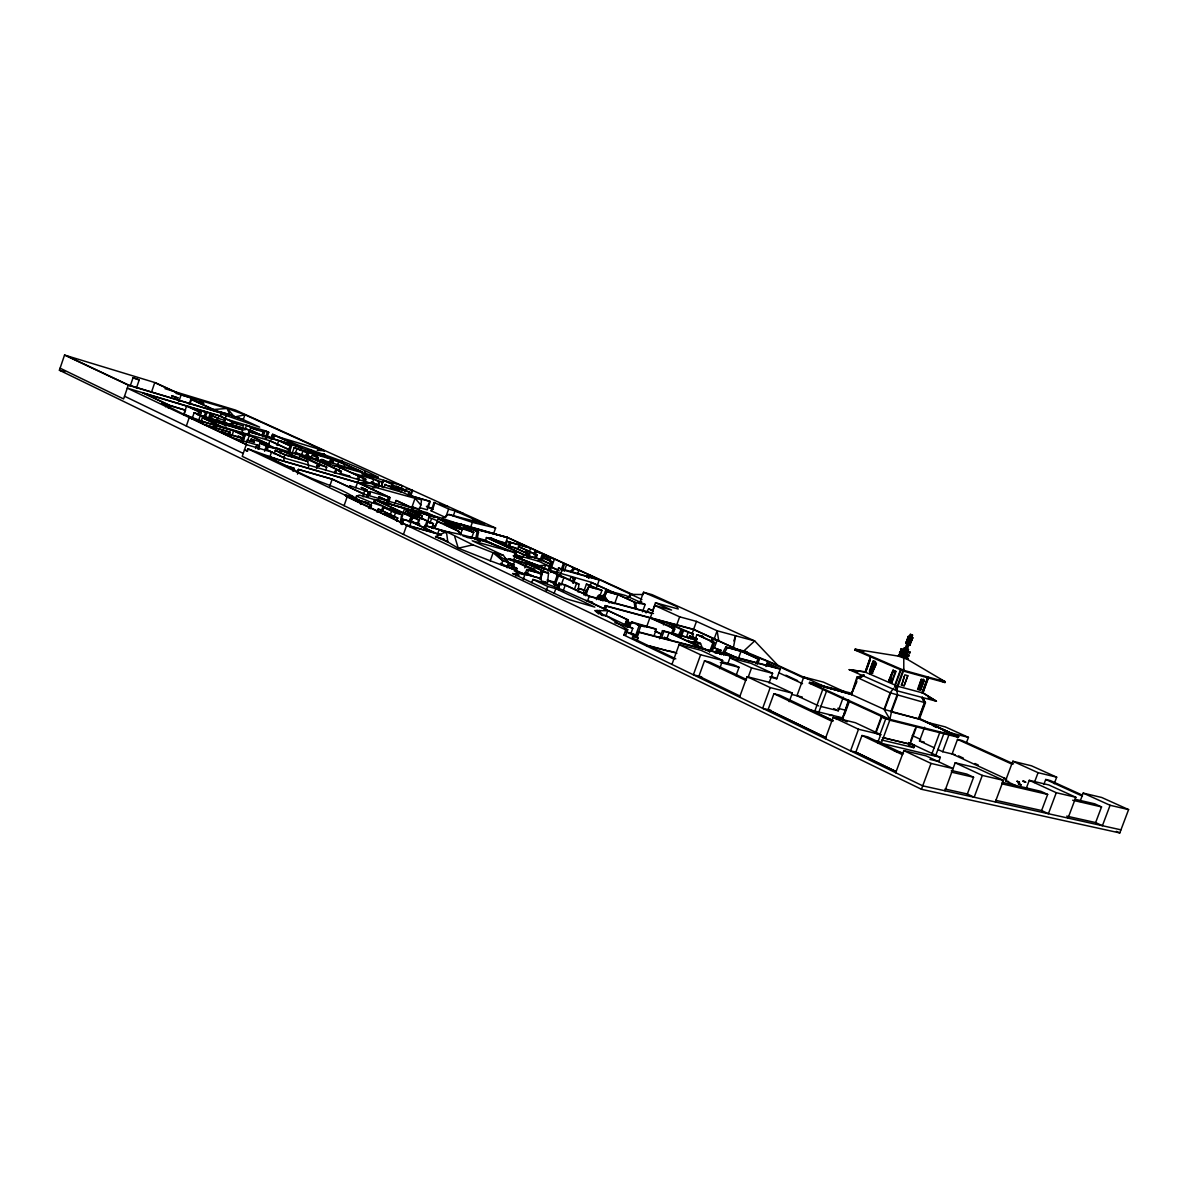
<?xml version="1.0" encoding="UTF-8"?>
<svg xmlns="http://www.w3.org/2000/svg" width="1188" height="1188" viewBox="0 0 1188 1188"><rect width="100%" height="100%" fill="white"/><g stroke="black" fill="none" stroke-linecap="round" stroke-linejoin="round"><path stroke-width="1.5" d="M526.967 556.741L527.101 553.519L514.879 547.906L500.816 543.941L523.893 554.588L539.426 558.939L551.158 564.345L550.653 572.423M528.363 557.142L528.497 553.92L515.132 547.772L499.688 543.421L488.966 538.461L506.86 543.97L503.252 542.307L486.427 537.555L485.239 540.896M258.36 449.049L258.509 445.842L256.727 445.01L255.539 448.47M716.572 652.91L716.72 650.222L721.205 650.371L720.596 652.019L716.572 652.91L719.705 649.985L712.176 647.193L709.682 651.885M549.376 569.973L549.762 563.944L539.189 559.088L523.656 554.737L486.427 537.555M421.77 519.141L422.022 515.844L420.938 515.34M578.17 592.099L578.883 584.051L551.633 571.577M940.064 731.719L931.748 754.157L933.412 755.033L935.639 755.687L943.97 733.234M541.683 581.095L547.475 582.922L548.529 573.314L527.843 563.84L544.015 568.324L562.622 576.952L557.157 575.452L553.964 584.422L559.31 586.13M401.321 516.186L400.519 523.106L402.613 514.983L385.402 507.915M291.862 454.202L294.119 447.728L307.024 452.658L306.088 455.36L310.291 457.187L311.419 457.454L308.004 456.014L308.39 453.074L304.395 451.232L338.847 461.419L360.157 471.146M421.562 499.762L415.043 498.307L412.073 506.786L419.364 509.281L420.849 505.049L421.562 499.762L420.804 498.722M378.541 500.044L379.046 496.822L388.595 501.128M259.043 449.183L259.519 446.064L257.291 445.01L232.165 437.644L219.127 431.467L244.134 438.803L239.352 436.56L237.882 436.13L241.743 437.956L218.221 431.036L205.435 424.977L230.323 432.298L229.106 435.818M572.542 582.803L573.284 578.007L570.938 576.908L569.884 579.848M381.823 485.461L382.417 482.001L382.15 487.481M733.263 648.41L735.654 635.803L733.813 640.896M308.672 456.534L308.375 458.063L308.865 456.667M367.211 496.436L368.117 491.728L364.85 490.199L363.305 494.594M368.191 496.718L369.082 491.995L349.48 485.654L350.163 485.966M377.784 485.966L378.675 481.571L379.581 481.838L378.512 487.11M475.72 538.669L477.145 531.645L460.959 524.19L442.382 520.047L473.641 532.373L471.978 537.035M477.116 539.07L478.541 532.046L463.424 525.081L507.499 537.644L529.536 547.698L506.771 541.238L505.598 544.52M851.841 693.332L809.622 682.447L809.34 683.204L889.678 720.166L891.446 712.087L897.579 695.485L896.688 689.396L896.376 690.243M257.87 448.901L258.509 445.842L259.519 446.064M388.075 501.871L389.055 497.252L369.958 491.55L369.617 494.787L369.958 491.55M389.025 502.153L389.991 497.52L357.766 482.551L263.974 455.36L286.353 466.023L294.015 468.221L292.976 471.22M694.074 642.797L694.891 639.486L693.436 638.802L662.473 630.635L659.533 638.802M241.743 441.921L242.664 438.372L241.476 441.802M629.774 597.549L630.783 594.386L643.183 594.535M1080.026 801.514L1083.189 793.109L1101.736 797.49L1128.6 809.607L1119.779 832.937L921.428 789.278L59.4 370.225L64.538 355.064L155.331 382.699L181.719 394.847M64.538 355.064L128.304 385.15L123.597 398.93L60.098 368.176M130.175 386.145L133.011 377.843L136.175 378.705L139.204 379.952L136.368 388.253M151.411 392.411L154.752 382.64L181.155 394.787L194.862 399.287L191.342 397.876L189.13 404.336M165.548 406.786L166.483 404.069L161.538 403.044L185.209 415.043L204.707 422.126M168.31 408.108L169.245 405.375L142.367 392.679M178.794 401.648L181.155 394.787M183.813 415.102L185.491 410.216L169.869 405.42L144.594 393.48L200.341 410.172L206.831 412.964L205.197 417.701M189.768 404.573L191.491 399.554L203.846 403.415L199.51 401.633L201.722 402.643M186.338 426.017L189.234 417.552L249.881 435.476L269.305 444.55L268.146 447.906M191.921 419.141L194.164 412.652L200.876 415.562L251.767 430.695L261.612 435.254M197.594 414.894L198.693 411.701L186.605 406.058L183.888 413.973L191.431 417.537M199.257 413.32L200.341 410.172M198.619 420.418L201.351 412.488L188.001 406.474M201.218 421.101L202.346 417.805L232.685 426.715L242.872 429.982L241.743 433.234M203.816 417.285L205.45 412.548M208.613 418.028L209.712 414.85L218.399 418.339M209.43 418.414L210.528 415.236L209.712 414.85M210.84 420.582L212.489 415.815L210.528 415.236M213.736 428.645L214.88 425.289L191.58 418.399L204.559 424.547L230.323 432.298M216.736 421.502L217.835 418.31L212.489 415.815M217.924 418.889L219.008 415.755L201.708 410.588L206.831 412.964M214.553 429.031L215.711 425.675L214.88 425.289M220.508 416.246L221.562 413.186L193.614 400.311M222.869 424.725L223.567 422.69L222.141 422.022M225.111 418.874L226.24 415.592L259.623 427.131L243.258 419.631L220.73 411.894M224.101 423.685L225.2 420.507L224.369 420.121M224.28 425.141L224.383 422.839M230.591 425.467L231.69 422.304L243.495 425.972L242.649 425.586M228.928 433.368L229.433 431.883M231.422 425.868L232.521 422.69L231.69 422.304M231.898 435.818L233.62 430.828L215.711 425.675M244.891 429.997L246.51 425.319L255.212 429.328M242.307 438.803L243.481 435.447L233.62 430.828M243.184 440.897L244.921 435.877L235.046 431.244L249.332 435.476L266.973 443.703M247.772 434.867L248.901 431.63L259.727 434.838L250.727 430.68M249.629 431.125L250.713 427.992L263.172 431.838L262.088 434.971M248.634 435.268L249.762 432.031L248.901 431.63M246.332 442.961L247.401 439.857L251.841 441.684M266.617 438.55L268.755 432.328L265.622 430.902L227.665 419.542L219.542 415.785L127.279 388.149L246.287 444.624L242.233 456.355L922.705 785.832L1120.952 829.833M247.045 442.099L249.332 435.476M269.305 444.55L251.158 439.055L250.386 441.268L247.401 439.857M247.847 450.861L244.461 449.881L247.119 451.158L247.921 448.826L276.017 458.85L267.389 456.489M258.657 446.51L259.83 443.124L261.286 443.54L281.437 450.46L299.881 459.073L285.358 454.826L275.304 450.371L274.116 453.801M262.993 437.095L265.147 430.888L268.755 432.328M265.28 438.149L267.434 431.942M264.597 451.291L266.364 446.183L259.83 443.124M266.647 450.014L267.82 446.614L266.988 446.228M270.834 439.159L272.453 434.466L298.663 446.257M271.785 437.54L272.869 434.422L274.19 434.823C308.048 450.92 344.787 459.518 378.066 477.16L370.017 476.21M271.681 439.545L273.299 434.853L272.453 434.466M273.656 438.417L274.74 435.298M246.287 444.624L271.562 452.004L269.765 457.217L274.577 459.504M277.012 445.411L278.69 440.614L249.762 432.031M280.264 453.846L281.437 450.46M283.65 458.301L284.838 454.841L275.304 450.371M283.412 460.989L284.422 458.063L271.562 452.004M287.659 452.984L288.803 449.673L269.81 440.852L268.399 444.936L276.062 448.529M288.951 449.094L290.08 445.871L278.69 440.614M289.055 453.4L291.446 446.272L280.041 441.015C308.004 449.97 335.625 459.905 362.414 471.963L320.909 459.593L327.561 462.652M295.203 453.875L296.881 449.005M300.059 450.46L301.158 447.282M298.767 459.207L299.94 455.85L319.676 465.028L326.759 467.092L325.571 470.493M301.351 455.672L303.029 450.831M297.356 472.349L298.396 469.364L332.477 479.195L364.36 494.193M297.505 474.161L298.396 469.364M307.128 455.613L307.915 454.425L308.004 456.014L308.39 453.074L307.024 452.658M310.424 452.509L311.33 449.881M308.628 457.365L310.291 457.187M310.558 458.598L311.033 457.246M311.152 458.226L312.281 455.078L316.944 456.741L315.845 460.513M317.211 460.914L318.354 457.647L315.325 456.251L316.944 456.741M316.543 468.696L317.552 465.785L316.602 465.34L319.245 466.275L319.676 465.028M318.919 465.102L320.077 461.761L338.981 470.507L335.966 469.616L334.11 472.809M329.373 463.231L330.323 460.528L333.457 461.612L332.937 463.068L332.031 462.652L332.536 461.182M329.581 486.59L332.15 479.224L299.064 469.676M337.734 464.612L338.847 461.419M338.773 470.894L339.931 467.597L366.082 479.403L340.362 467.567L275.646 447.757L280.517 450.029M340.614 473.581L341.387 471.369L321.473 462.177M344.075 505.672L347.148 496.881L344.787 495.01L247.921 448.826M355.687 487.704L357.484 482.58L263.023 455.256M420.849 505.049L415.043 498.307L357.766 482.551L358.761 479.7M355.316 499.302L356.43 496.094L359.355 495.099L410.439 510.365M363.528 482.358L364.701 478.987M360.573 504.395L361.687 501.202L349.792 497.831L407.083 525.17L434.229 532.744L411.211 521.829L402.613 519.201L400.905 524.071M363.127 496.881L364.063 494.223L332.15 479.224M372.304 483.442L373.76 479.313L351.93 472.883M368.785 508.316L369.913 505.108L361.687 501.202M370.032 507.425L371.725 502.583L356.43 496.094M370.329 508.746L371.458 505.553L363.246 501.648L368.978 503.267L347.148 496.881L344.787 495.01L352.985 496.539L359.563 500.4L344.787 495.01L353.46 497.49M371.725 502.583L385.788 507.276L373.789 501.603L374.502 499.539L429.328 515.161L427.784 521.695M381.808 485.209L383.516 480.338L392.753 484.392L384.407 480.591M383.858 487.808L385.031 484.481L385.937 484.734M377.086 512.28L378.215 509.058L379.759 509.504L397.772 518.057L396.629 521.324M381.14 511.716L382.803 506.979L401.678 512.325L374.502 499.539M382.774 510.647L383.887 507.484L402.197 512.667L412.726 517.626L410.959 517.122L408.791 521.725M390.807 488.075L391.966 484.793L405.687 490.288L396.421 486.204L395.277 489.486M386.694 502.242L388.521 497M391.446 488.372L391.966 484.793M390.466 514.3L391.58 511.137M394.995 503.415L396.02 500.49L396.97 500.757L413.097 508.256L412.191 510.87M401.128 489.055L402.257 485.833M393.792 517.745L395.47 512.964L382.803 506.979M405.182 491.847L406.326 488.595L412.637 490.54L410.929 495.411M408.152 494.609L409.118 491.847L387.971 485.669M408.33 496.272L409.118 491.847M402.554 514.434L404.692 508.33L377.056 500.46L403.178 512.741L419.156 517.27L405.94 511.078L404.856 514.166M410.276 495.114L411.998 490.243M402.034 524.606L403.757 519.735M403.445 534.422L406.652 525.289L441.505 535.001M409.489 526.685L412.652 517.82L418.102 519.349L418.161 523.7L417.047 523.18M412.073 506.786L421.25 511.048L420.507 513.171L424.413 513.513L430.279 516.231M418.072 524.012L420.255 517.79L403.697 513.097L418.102 519.349M424.413 513.513L426.492 513.32L435.298 517.404M427.235 507.855L428.987 502.836M419.423 507.573L427.309 509.83L430.249 501.47L408.33 494.995L385.031 484.481M426.492 513.32L426.744 512.607L421.25 511.048M423.745 528.675L424.888 525.452L450.371 532.61M425.111 526.299L426.774 521.591L430.828 522.735L420.255 517.79M429.328 515.161L428.616 517.181L437.451 520.789M463.112 513.29L448.604 509.088L445.634 517.508L431.11 510.81L434.051 502.465L434.942 502.732M424.888 529.209L426.017 525.987L424.888 525.452M426.225 526.833L427.888 522.111L426.774 521.591M432.595 509.4L434.348 504.395M429.997 523.032L431.467 518.874M431.764 528.378L433.427 523.685L405.94 511.078M435.239 527.071L438.164 518.77L462.206 529.655L460.409 534.704M437.466 534.481L439.159 529.67L426.017 525.987M453.267 515.993L455.049 510.959L484.927 523.967L448.871 514.463L442.292 518.354L411.404 509.34M493.688 533.367L495.589 528.021L472.349 522.364L470.418 527.799L507.751 537.525L632.848 594.564M512.34 568.933L490.273 560.795L493.124 552.732L503.356 555.316L508.494 562.414L507.053 566.438L501.291 564.864L502.732 560.825L494.802 552.539L508.494 562.414L502.732 560.825L493.124 552.732L472.913 544.817L446.406 531.675L435.595 536.605L447.831 542.04L446.406 531.675C470.3 535.55 493.569 544.193 516.082 553.029L513.335 560.766M505.227 544.074L507.499 537.644M506.771 541.238L509.4 542.441L507.944 546.554L509.31 546.94L510.766 542.827L509.251 542.129L530.65 548.203L541.342 553.073L535.075 551.306L533.902 554.588M507.187 567.79L508.286 564.701L517.077 568.532L515.963 571.636M513.691 551.262L514.879 547.906M573.388 583.056L575.007 578.526L572.364 577.309M517.537 549.376L518.517 546.629L528.007 550.727L526.536 554.885M514.686 554.276L519.557 556.533L516.453 555.672L515.815 557.469L519.512 558.85L514.567 556.637M512.429 567.359L514.567 561.345L504.365 558.286M512.785 568.013L513.869 564.939L507.365 561.879M517.047 557.914L517.641 556.222L516.453 555.672M514.419 571.22L515.518 568.116M521.443 559.607L522.2 557.484L514.27 553.816M515.993 575.928L517.122 572.75L524.844 574.858L523.151 579.596M518.013 555.746L522.913 556.83L523.656 554.737M525.645 553.118L526.64 550.341L518.517 546.629M528.333 554.707L530.65 548.203M524.769 567.894L526.358 563.439L509.949 558.895L534.912 569.572L529.685 568.131L542.263 574.012L540.629 578.586M536.055 558.301L537.243 554.959L530.442 552.078L528.957 556.251L531.66 557.499L527.576 555.969M525.645 572.586L526.744 569.512L539.486 573.002L514.567 561.345M526.893 574.858L528.526 570.255L542.263 574.012M535.031 555.108L536.204 551.811L535.075 551.306M534.674 557.914L535.862 554.573L530.442 552.078M547.876 571.161L549.599 566.32L538.446 561.167L539.189 559.088M531.749 582.625L532.877 579.432L536.738 580.486L557.246 587.674L585.981 600.445L628.304 620.062L626.536 625.007M540.139 560.142L542.471 553.593L536.204 551.811M541.327 560.974L543.272 555.702L553.296 558.523L542.471 553.593M543.436 558.984L544.431 556.222L543.272 555.702M540.035 574.042L541.119 571.042L544.906 572.081L526.358 563.439M539.679 579.15L542.367 571.621L541.119 571.042M542.441 572.75L544.015 568.324M544.431 568.443L545.589 565.191L549.599 566.32M549.673 564.82L550.876 561.449L542.53 557.632L549.272 559.518L550.43 560.053L545.069 558.538L552.257 561.835L550.46 566.899M544.431 556.222L554.454 559.058L551.514 567.3L559.34 570.923M546.02 591.297L547.742 586.471L532.877 579.432M556.682 573.136L558.523 567.983L597.995 579.417M555.212 585.016L558.419 576.032L557.157 575.452M561.063 570.151L563.439 563.498L565.443 564.062L554.454 559.058M560.35 574.844L562.206 569.676L558.523 567.983M554.113 593.465L555.821 588.654L547.742 586.471M562.221 570.686L564.597 564.033L563.439 563.498M557.276 587.659L558.88 583.174L565.458 584.971L589.382 596.153L653.504 613.498M564.226 571.235L566.602 564.597L564.597 564.033M558.88 583.174L560.172 583.783L558.969 587.154L559.325 590.109M561.211 585.001L563.869 577.531L558.419 576.032M563.038 591.357L565.25 585.164L560.172 583.783M573.418 582.937L575.007 578.526L573.284 578.007M577.724 573.566L578.927 570.21L573.284 568.428L570.968 570.938L572.156 571.487L574.457 568.963M574.368 589.426L576.522 583.412L563.869 577.531M596.228 598.633L600.029 595.693L601.93 590.377L586.441 584.08L583.263 592.961L584.704 593.361M585.862 595.827L588.728 586.516L583.991 595.069L589.07 586.857L601.93 590.377M590.094 586.055L591.342 582.551L635.684 602.672L636.352 608.271L634.927 607.885L634.258 602.286M587.511 601.083L589.203 596.376L565.25 585.164M596.777 586.768L599.212 579.982L562.206 569.676M596.435 599.628L597.668 596.228L603.356 598.589L600.4 600.192M603.534 596.391L605.435 591.104L616.572 594.149M605.435 591.104L606.712 591.683L602.91 600.965M604.083 608.791L605.227 605.598L693.614 629.298L759.295 659.489L757.558 664.255M605.494 609.325L606.608 606.251L605.227 605.598M602.613 615.503L606.043 615.607L607.796 610.721L594.743 610.602L608.835 617.3L627.724 629.699L625.868 634.867L623.878 635.06L625.749 629.878L627.724 629.699M624.962 624.591L626.729 619.646M626.373 626.878L627.62 623.403L629.18 623.819L627.932 627.279M629.759 626.863L631.541 621.918L654.87 628.63L656.325 629.313L653.964 635.862M639.426 603.593L643.495 592.263L652.034 594.639L754.692 640.941L777.769 665.265L808.063 679.15M632.209 633.501L637.199 635.877L631.006 633.263L632.788 628.304L606.043 615.607M642.5 611.865L645.158 604.484L625.809 595.604L612.147 591.862M635.625 635.476L639.203 625.527L631.541 621.918M636.233 636.887L638.09 631.749L670.136 640.109L664.196 637.303L671.725 640.525L777.294 668.057L767.092 663.364L768.532 663.736L780.249 669.126L776.729 678.764L769.601 676.937M637.793 634.229L640.778 625.942L637.228 624.264L656.325 629.313M637.139 637.451L638.996 632.313L638.09 631.749M636.827 641.446L638.075 638.015L625.898 631.363M646.48 627.249L649.866 617.849L674.754 629.105L673.032 633.857M643.495 592.263L676.729 606.489L678.229 609.013L655.494 602.761L652.702 610.498L648.603 608.88L646.064 612.963M650.534 617.27L654.781 605.479L671.562 610.068L655.494 602.761M663.483 624.918L664.612 621.799L682.135 629.907L681.17 629.655L678.155 635.743M661.567 637.852L663.929 631.318L662.473 630.635M666.691 639.189L669.052 632.669L663.929 631.318M671.532 633.471L673.254 628.704M672.75 632.877L674.457 628.14L651.351 618.235M676.774 624.784L679.655 616.824L654.781 605.479M681.273 636.857L683.546 630.561L693.421 634.065L692.456 636.768L689.768 636.055L688.238 638.624M671.933 664.419L679.091 644.624L701.054 650.326L722.631 660.454L719.631 668.71M686.337 637.377L688.045 632.64M691.906 634.169L693.569 629.566L759.295 659.489M693.614 629.298L696.48 621.398L717.121 630.783L754.692 640.941L743.807 650.979L777.769 665.265M693.614 643.881L694.594 641.164L697.282 638.936L694.104 644.267M695.218 639.248L696.866 634.704L702.063 636.1L703.489 636.753L699.747 635.758L714.567 642.589L711.701 650.504M722.631 660.454L700.623 654.781L693.376 674.799L701.692 676.863M746.48 679.491L710.008 662.236L704.499 660.825L698.93 676.18L740.124 696.109M714.226 638.773L717.121 630.783L718.785 640.867M714.567 642.589L713.112 642.203L709.667 651.707L669.052 632.669M714.255 648.158L717.077 640.362L711.983 638.728L710.498 641.758M715.711 652.999L717.225 648.826M720.032 654.41L719.705 649.985M723.685 655.093L724.695 652.286L736.248 657.35M727.576 664.285L729.922 657.825L750.92 663.29L772.586 673.329L769.052 683.026M738.119 659.251L740.985 651.366L725.794 647.059L721.636 654.647M736.025 675.645L739.04 667.329L733.649 664.805L721.755 661.746M739.575 697.163L747.044 676.67L769.126 682.268L792.322 693.139L789.203 701.692M747.995 677.695L751.559 667.908L772.586 673.329M756.117 663.884L757.855 659.117M765.933 666.557L767.671 661.404L737.184 649.227M792.322 693.139L770.21 687.585L762.637 708.33L770.938 710.335M768.087 709.652L825.868 737.585L768.087 709.652L773.908 693.733L779.58 695.143L832.61 720.24M803.801 677.026L825.526 686.976L845.203 692.055L823.447 682.135L803.801 677.026L796.955 695.723L818.591 705.88M826.729 690.599L818.517 712.963L816.676 712.503L814.641 711.538L822.839 689.189M854.84 649.985L855.122 649.212L898.38 656.118L907.498 659.414L945.262 681.749L944.965 682.521L903.801 671.19L854.84 649.985L861.701 651.9M825.348 738.698L833.204 717.3L855.39 722.72L880.709 734.6L877.665 742.842M820.388 706.325L838.312 710.78L843.317 697.163M836.307 719.438L837.154 717.151L842.544 718.473M848.544 699.999L842.188 719.393L849.064 700.445M863.839 674.829L856.875 677.323L851.351 694.49L884.57 709.533L890.688 692.946M889.678 720.166L958.345 737.317L958.627 736.545L889.975 719.364L809.622 682.447L851.351 694.49L857.365 678.155L864.047 675.17L859.518 677.799M843.272 717.983L843.614 715.25M844.594 714.419L848.841 702.865M864.968 671.769L849.212 669.661L896.435 690.644L936.426 701.232L922.883 692.975L897.846 686.293L865.176 672.096L870.552 656.578M870.759 656.934L865.176 672.096L849.212 669.661L857.899 671.992M866.26 670.106L869.928 660.127M865.77 672.022L870.269 659.771M870.032 669.304L873.091 661.003L875.452 661.657L871.784 671.606L869.423 670.968M869.542 671.784C881.437 638.505 861.285 695.604 875.883 664.805M874.858 661.404L871.784 671.606M872.304 673.002L876.492 663.127L873.225 661.79M880.709 734.6L858.508 729.239L850.534 750.89L856.013 752.153M895.93 771.517L855.865 752.123L861.983 735.506L867.834 736.902L903.444 753.756M888.936 680.338L893.168 670.388L888.936 680.338L892.262 681.719L889.456 680.472M890.614 676.848L892.47 671.859M898.38 656.118L898.796 654.959L903.162 656.385M901.855 653.89L908.642 656.34L909.072 655.182L904.9 653.994L904.484 655.152L899.509 653.044L899.94 651.885L904.098 653.073M906.86 650.772L910.171 652.167L909.756 653.326L900.608 650.044L901.039 648.886L905.197 650.074M889.485 681.808L893.718 670.314M891.356 682.491L895.544 671.146M906.013 642.604L908.434 643.614M908.775 642.708L906.355 641.698L908.508 641.906M909.087 641.847L906.667 640.837L908.835 641.03M906.993 639.961L911.567 641.164L907.142 639.575M907.29 639.144L911.879 640.347L907.439 638.758M907.602 638.298L912.042 639.886L907.602 638.298L909.77 638.491M912.369 639.025L908.078 637.035M910.661 637.6C904.811 635.105 913.943 636.723 909.117 640.644L908.107 640.347M891.861 682.625L896.019 671.339M905.211 648.217L910.335 634.333L912.547 635.12L907.424 649.004L906.414 648.722M875.348 732.996L881.645 715.919M889.975 719.364L884.05 709.399L890.168 692.812L893.628 688.298L893.317 689.129M903.563 656.845L905.583 657.409L908.538 649.405L904.098 647.816L901.143 655.806L903.563 656.845L911.538 634.823L912.547 635.12M907.498 659.414L907.929 658.256L903.771 657.083L903.801 671.19M905.583 652.138L906.013 650.994L910.171 652.167M900.474 669.765L894.787 685.179L896.435 690.644L903.533 670.864M894.742 686.798L901.098 669.587M910.557 637.496L912.815 637.793L908.375 636.204M896.702 687.436L903.548 668.889M879.907 734.644L886.01 718.101M896.97 695.218L890.837 711.805L918.755 718.889L924.205 704.172M901.113 684.927L904.083 685.818L907.81 675.72L904.84 674.814L901.722 685.194L904.216 676.492M879.848 741.906L877.472 741.267L881.451 742.782L890.035 719.572M917.567 689.337L921.264 679.313L924.205 680.204L920.492 690.228L918.175 689.604L921.264 679.313M922.616 680.739L919.052 688.906L923.239 679.076M922.185 692.218L927.724 677.234M922.111 693.139L927.887 677.516M928.526 677.739L922.883 692.975L928.214 677.398M895.693 772.749L903.875 750.623L926.076 755.88L953.207 768.606L931.021 763.424L903.875 750.623M918.666 718.191L958.627 736.545L919.364 719.171L918.666 718.191L924.101 703.519M910.706 740.644L915.042 728.927M883.857 737.807L910.112 744.134L916.349 727.294M881.511 739.946L913.795 747.668L914.641 745.366L909.652 743.035M934.407 747.861L919.512 740.956L924.576 727.264M921.428 789.278L931.021 763.424M908.642 742.545L940.332 757.335L938.787 761.478L929.922 759.384M937.718 749.405L942.693 751.707L949.761 732.669L968.443 737.362L966.527 742.5M1013.557 763.884L962.176 740.57L957.513 739.396L952.108 753.964L1006.652 779.194M944.965 790.777L955.182 762.785L976.298 767.79L1003.4 780.353L995.336 801.945M945.024 789.025L967.344 794L973.581 777.249L966.794 774.071L951.365 770.477M1003.4 780.353L982.298 775.408L974.16 797.252L967.344 794M1015.577 785.476L1005.523 780.813L1012.829 761.241L1031.466 765.8L1056.681 777.175L1054.231 783.709M1026.031 788.981L1029.268 780.323L1048.87 784.971L1075.853 797.282L1068.042 818.087M1034.362 782.565L1038.074 772.675L1056.681 777.175M1043.821 784.525L1045.722 779.476L1050.37 780.59L1082.045 794.98M995.603 800.296L1041.609 810.543L1047.653 794.43L1040.881 791.312L1002.048 782.268M1075.853 797.282L1056.281 792.708L1048.395 813.721L1041.609 810.543M1066.69 816.126L1095.633 822.571L1101.543 806.919L1094.801 803.845L1074.932 799.227M1128.6 809.607L1110.097 805.286L1102.405 825.705L1095.633 822.571M851.351 694.49L856.875 681.645M711.924 642.411L713.409 639.396M679.566 636.412L682.58 630.308L683.546 630.561M711.998 651.009L713.661 647.891M723.923 653.816L727.264 647.742M208.301 419.394L209.905 416.453M335.075 473.255L336.917 470.062L341.387 471.369M433.457 528.571L437.748 521.636L459.667 528.734L438.164 518.77M511.983 567.819L513.869 564.939L507.202 562.102M714.924 652.865L716.72 650.222M409.474 522.007L412.652 517.82L410.959 517.122M586.961 577.309L588.921 574.769L590.288 575.155M609.251 602.91L604.811 596.985L598.752 595.099L602.955 596.48L606.132 593.302L601.856 596.064M308.004 456.014L306.088 455.36L308.39 453.074M586.694 577.012L588.921 574.769L641.906 599.465M627.309 597.802L630.783 594.386M814.641 711.538L815.532 711.686M588.476 578.348L591.193 576.314M321.027 456.103L324.057 453.994L327.532 457.84M414.122 516.186L417.731 514.434M416.409 516.097L418.815 514.939L422.022 515.844M859.34 677.709L863.735 676.002M517.122 572.75L515.265 573.448L519.037 575.244L512.607 573.492L565.132 598.5L594.846 607.113L555.821 588.654M555.91 588.312L558.969 587.154L555.91 587.585M857.469 677.591L863.542 675.66L856.875 677.323L890.168 692.812L925.422 702.806L919.364 719.171L884.05 709.399M370.968 488.684L376.626 487.154L371.933 483.531L357.766 482.551M694.609 644.906L700.549 643.495L702.524 648.366L696.257 646.287M472.913 544.817L458.286 548.217L443.629 539.545L435.595 536.605L444.371 539.278M638.149 602.093L641.624 601.499M317.835 453.92L335.536 460.291M310.023 457.959L311.33 457.796M336.471 461.078L341.951 460.484L344.327 465.147M335.165 466.29L338.417 465.948L378.066 477.16M139.204 379.952L133.011 377.843M318.607 454.484L324.057 453.994M175.973 393.376L227.19 408.434L230.027 415.161L212.756 409.578L227.19 408.434L244.936 414.775L324.294 450.787L317.211 450.237M545.589 565.191L539.248 565.681L520.611 559.385M931.748 754.157L935.654 755.627M339.129 467.092L342.634 467.136M829.373 715.384L833.011 715.503M366.602 475.467L371.102 475.794M333.175 465.458L338.417 465.948M308.316 450.356L319.141 453.697L321.621 456.058M324.294 450.787L279.314 437.169M692.456 636.768L697.282 638.936M1004.32 778.392C1008.493 779.981 1001.157 777.279 1004.87 778.556M1017.834 781.57L1018.606 781.867L1016.809 781.199L1019.616 782.268L1017.834 781.6M635.432 602.554L645.158 604.484M951.321 772.096L973.581 777.249M1001.766 783.783L1047.653 794.43M1072.66 800.222L1101.543 806.919M1005.523 780.813L1008.642 781.541M894.401 751.024L903.281 753.118M881.778 743.406L940.332 757.335M942.693 751.707L955.226 754.722M882.372 737.6L914.641 745.366M919.512 740.956L924.219 742.099M843.049 717.968L810.008 709.86L833.337 720.908M791.654 694.401L802.331 697.074M837.807 708.286L844.727 710.008M650.43 646.109L667.983 650.935M668.072 650.623L675.17 652.45M645.619 645.218L676.908 653.222M809.34 683.204L819.898 685.922M823.418 686.827L833.961 689.545M837.481 690.451L842.767 691.817M720.329 662.533L739.04 667.329M470.166 527.784L507.751 537.525L460.959 524.19L460.246 526.18L442.382 520.047L457.974 524.413M625.824 631.927L631.006 633.263M638.075 638.015L632.729 636.634L632.164 637.897L675.809 658.85M638.996 632.313L780.249 669.126M268.176 446.777L274.458 448.425M696.049 642.322L700.549 643.495L696.138 641.446M712.176 647.193L721.205 650.371M632.788 628.304L614.82 622.705M734.258 648.455L747.104 651.856M725.794 647.059L739.53 650.682M694.891 639.486L670.581 633.07L686.248 640.391L695.752 643.198L687.733 641.089L705.212 649.257M626.863 621.799L632.239 623.21M625.853 621.814L631.006 623.18M637.882 624.992L644.757 626.804M639.203 625.527L640.778 625.942M674.457 628.14L670.255 627.012L674.754 629.105M711.983 638.728L715.651 639.708M585.981 600.445L591.327 601.871L592.708 602.524L588.921 601.499L628.304 620.062M606.608 606.251L693.569 629.566M608.152 601.44L604.811 596.985L608.82 602.034L614.671 603.608L617.864 594.743L606.712 591.683M679.655 616.824L696.48 621.398M553.964 584.422L559.414 585.907L547.044 580.086M589.203 596.376L651.96 613.335M809.622 682.447L851.87 694.609M579.447 588.654L584.808 590.124M521.398 573.225L541.223 578.615L541.386 582.135M553.727 581.897L548.47 580.472L556.801 584.392M577.858 588.476L584.763 590.347M542.367 571.621L548.529 573.314M588.728 586.516L596.094 588.535L586.441 584.08M576.522 583.412L578.883 584.051M895.47 671.472L892.663 670.255M514.285 559.86L591.52 582.372L635.684 602.672M863.706 651.603L855.122 649.212L904.083 670.403L945.262 681.749L940.183 679.566M522.913 556.83L538.446 561.167M441.09 534.659L435.788 533.174L412.741 522.26L419.81 524.25L418.666 523.7L402.613 519.201M517.641 556.222L522.2 557.484M461.449 525.378L466.646 526.833M527.101 553.519L528.497 553.92M383.085 513.721L395.084 517.092L378.215 509.058M466.884 537.243L471.74 538.595M384.199 514.256L397.772 518.057M449.524 532.58L440.674 530.1L445.634 532.432M477.784 540.51L480.501 541.268L473.151 537.852L488.728 542.233L504.959 549.762M550.876 561.449L552.257 561.835M573.284 568.428L577.754 569.676L566.602 564.597M516.082 553.029L472.245 540.763L503.356 555.316M549.762 563.944L551.158 564.345M369.913 505.108L371.458 505.553M395.47 512.964L402.613 514.983M427.888 522.111L433.427 523.685M457.439 530.798L460.87 534.036L457.439 530.798L437.748 521.636M526.64 550.341L528.007 550.727M476.418 537.733L487.006 540.703M535.862 554.573L537.243 554.959M373.789 501.603L375.274 502.019M477.145 531.645L478.541 532.046M509.4 542.441L510.766 542.827M899.509 653.044L902.286 653.831M462.206 529.655L445.277 524.873L458.895 531.214M364.063 494.223L413.097 508.256M429.952 515.533L406.148 508.746L419.201 514.85M900.608 650.044L903.385 650.831M905.375 651.9L907.394 652.479M389.055 497.252L389.991 497.52M368.117 491.728L369.082 491.995M431.11 510.81L432.001 511.063M906.355 641.698L908.464 642.396M908.672 642.604L910.929 642.916L906.489 641.312M907.127 643.005L908.137 643.287M908.33 643.51L910.602 643.807L906.162 642.218M212.756 409.578L215.949 410.499M317.552 465.785L319.245 466.275M910.171 638.921L912.191 639.5M358.197 478.437L357.306 478.17L359.162 478.883L358.271 478.616M908.716 638.684L909.726 638.981M909.934 639.189L910.929 639.486L907.751 637.911M339.62 473.121L349.881 476.269L348.93 475.839M284.422 458.063L402.183 492.337M908.404 639.545L909.414 639.827M909.622 640.05L910.617 640.332M447.624 506.415L439.367 504.009L448.307 506.712M408.078 495.025L430.249 501.47M909.31 640.852L910.32 641.149M906.667 640.837L908.686 641.416M402.494 485.803L361.865 473.878L379.581 481.838M266.364 446.183L267.82 446.614M375.586 480.011L383.056 482.298M910.795 637.214L912.815 637.793M908.241 636.59L912.681 638.179M284.838 454.841L307.722 461.538L308.657 466.513M910.498 638.045L912.503 638.639M907.929 637.421L910.053 638.119M388.625 485.966L409.771 492.144M333.457 461.612L330.323 460.528M243.481 435.447L244.921 435.877M318.354 457.647L312.281 455.078M288.803 449.673L290.214 450.074L270.315 440.852L220.077 426.136L202.346 417.805M222.067 430.383L223.522 430.813M332.031 462.652L333.873 463.35M306.088 455.36L307.454 455.761M301.618 447.282L261.108 435.254L251.247 430.695L200.297 415.533L194.164 412.652M242.872 429.982L204.633 418.636L220.641 426.15M224.814 425.631L226.21 426.046M290.08 445.871L291.446 446.272M294.119 447.728L318.592 455.271M59.4 370.225L64.731 371.814M198.693 411.701L201.351 412.488M217.835 418.31L225.2 420.507M169.245 405.375L185.491 410.216M128.304 385.15L221.562 413.186M164.969 388.684L235.521 410.083L495.589 528.021M221.057 413.959L226.24 415.592M432.506 525.378L435.506 526.329M462.83 535.862L467.998 537.511M444.386 523.017L473.641 532.373L460.959 524.19L466.899 526.685L442.292 518.354M857.365 678.155L857.87 678.289M364.79 482.061L367.82 483.056M448.871 514.463L472.349 522.364M316.26 453.341L327.591 457.217M597.594 596.361L603.356 598.589M1025.957 788.179L1026.714 788.297M690.881 639.129L689.768 636.055L696.42 638.713M892.975 679.595L890.005 678.526L889.173 680.783L892.143 681.867M886.397 719.022L881.704 717.314L875.823 733.263L880.516 734.971M513.379 555.836L544.253 568.161L513.379 555.865M933.456 754.618L934.466 755.004M490.273 560.795L458.286 548.217L454.662 536.456M1026.373 788.149L1024.635 787.585L1025.986 788.312M856.875 677.323L857.677 677.65M526.744 569.512L528.526 570.255M910.335 634.333L911.538 634.823M225.512 413.29L243.258 419.631L244.936 414.775L234.541 417.033L227.19 408.434M906.815 640.451L911.255 642.04L907.78 641.238M901.039 648.886L906.013 650.994M905.746 653.771L909.072 655.182M899.94 651.885L904.9 653.994M905.33 654.93L908.642 656.34M904.617 656.845L907.929 658.256M898.796 654.959L903.771 657.083M939.901 680.338L944.965 682.521M924.205 680.204L920.492 690.228M907.81 675.72L904.083 685.818M642.649 610.617L645.96 612.058M870.062 671.933L872.809 673.151M928.199 697.608L936.426 701.232L922.586 692.604M922.482 697.401L925.422 702.806L922.259 697.237M968.443 737.362L945.173 726.863L926.477 722.141L949.761 732.669M918.428 718.339L958.627 736.545M1012.829 761.241L1038.074 772.675M1083.189 793.109L1110.097 805.286M933.219 725.927L936.575 727.457M943.272 730.486L958.345 737.317M957.513 739.396L1012.221 764.255M1045.722 779.476L1082.417 796.153M434.051 502.465L448.812 509.043M578.927 570.21L588.921 574.769M1029.268 780.323L1056.281 792.708M272.869 434.422L273.893 434.897M767.671 661.404L804.484 678.289M428.229 506.994L431.586 508.538M426.403 506.311L433.056 509.355M262.325 431.452L263.172 431.838M648.603 608.88L653.341 611.063M380.457 486.011L371.191 481.986L378.081 485.149M325.482 460.929L321.681 459.4L324.116 460.528M191.491 399.554L219.394 412.399L128.957 385.209L66.662 355.821M247.847 425.72L256.549 429.729M323.21 460.409L329.863 463.483L294.891 452.494L299.569 454.425M496.97 540.525L490.169 537.644L495.574 540.139M527.472 555.152L529.996 556.311M250.713 427.992L251.559 428.378M268.651 436.531L271.963 438.06M551.975 567.27L557.024 569.601M785.862 675.2L797.638 680.635M266.127 435.833L271.042 438.105M696.866 634.704L713.112 642.203M779.105 672.883L802.509 683.694M958.434 755.85L963.394 758.152M974.962 763.498L978.259 765.013M463.602 527.724L473.641 532.373M693.421 634.065L666.082 622.185M912.28 735.55L920.611 739.396M228.497 419.928L237.14 423.938M335.966 469.616L336.917 470.062M219.008 415.755L235.788 423.522M681.17 629.655L682.58 630.308M1116.423 831.377L1119.779 832.937M426.744 512.607L437.021 517.374L431.526 515.815L434.778 517.315M507.543 550.683L489.025 542.099L470.537 536.902L476.418 539.634M326.759 467.092L301.351 456.266M424.665 512.8L434.942 517.567M724.695 652.286L734.748 656.964M357.484 482.58L387.837 496.688M396.02 500.49L411.449 507.662M422.586 512.978L426.982 515.028M210.707 414.998L211.657 415.429M771.725 676.432L776.729 678.764M720.091 652.687L723.284 654.187M729.922 657.825L751.559 667.908M955.182 762.785L982.298 775.408M411.078 509.607L420.804 514.137M307.722 461.538L282.64 450.772M404.692 508.33L418.815 514.939M833.649 708.597L838.312 710.78M379.046 496.822L387.63 500.846M908.939 745.396L913.795 747.668M508.761 558.627L511.805 560.053M251.158 439.055L252.985 442.055L254.425 442.471L253.504 439.902M655.895 631.377L660.647 633.62M439.159 529.67L445.782 532.788M654.811 631.17L661.478 634.318M837.154 717.151L847.148 721.844M216.335 425.72L217.166 426.106M284.957 458.048L265.221 449.005L270.626 451.559M541.223 578.615L521.681 573.047L506.593 565.904M679.091 644.624L700.623 654.781M747.044 676.67L770.21 687.585M833.204 717.3L858.508 729.239M517.077 568.532L510.261 564.998M533.367 576.225L524.873 572.527L531.808 575.794M547.475 582.922L543.183 581.496L544.431 582.09M544.074 581.749L545.322 582.328M625.853 622.245L629.18 623.819M500.519 563.335L524.844 574.858M876.67 741.416L879.996 742.99M704.499 660.825L745.841 680.427M773.908 693.733L831.778 721.175M861.983 735.506L902.197 754.573M233.086 438.09L246.866 444.624M294.015 468.221L286.709 465.993L265.622 455.954M352.985 496.539C333.293 484.199 309.162 480.294 290.184 467.122M347.148 496.881L625.749 629.878M623.878 635.06L673.863 659.088M124.517 396.228L243.243 453.43M855.865 752.123L896.183 771.621M596.109 611.731L598.841 613.988M601.796 615.339L597.029 610.305L599.495 612.963M364.345 471.636L368.399 476.032M472.319 518.8L475.542 522.393M366.557 481.779L361.256 475.66L363.483 480.056M356.92 474.547L359.088 477.116M599.227 610.394L602.301 614.76M909.459 743.079L910.112 744.134M922.274 698.292L925.422 702.806L922.23 698.277M922.675 699.138L924.205 701.752M600.029 595.693L601.47 598.321M307.915 454.425L308.791 456.207M719.111 651.633L720.433 654.35M694.238 637.926L694.594 641.164M317.835 458.39L317.909 460.944M598.841 597.029L598.901 599.673M905.835 643.124L910.127 645.099L905.835 643.124M1021.205 784.882L1018.383 783.813L1021.205 784.882M1025.69 782.15L1022.972 781.08L1025.69 782.15M178.007 397.95L171.651 395.782L178.007 397.95M1019.467 784.199L1020.21 784.496L1019.467 784.199M1023.982 781.481L1024.695 781.763L1023.982 781.481M367.033 490.005L361.315 487.511L367.033 490.005"/></g></svg>
